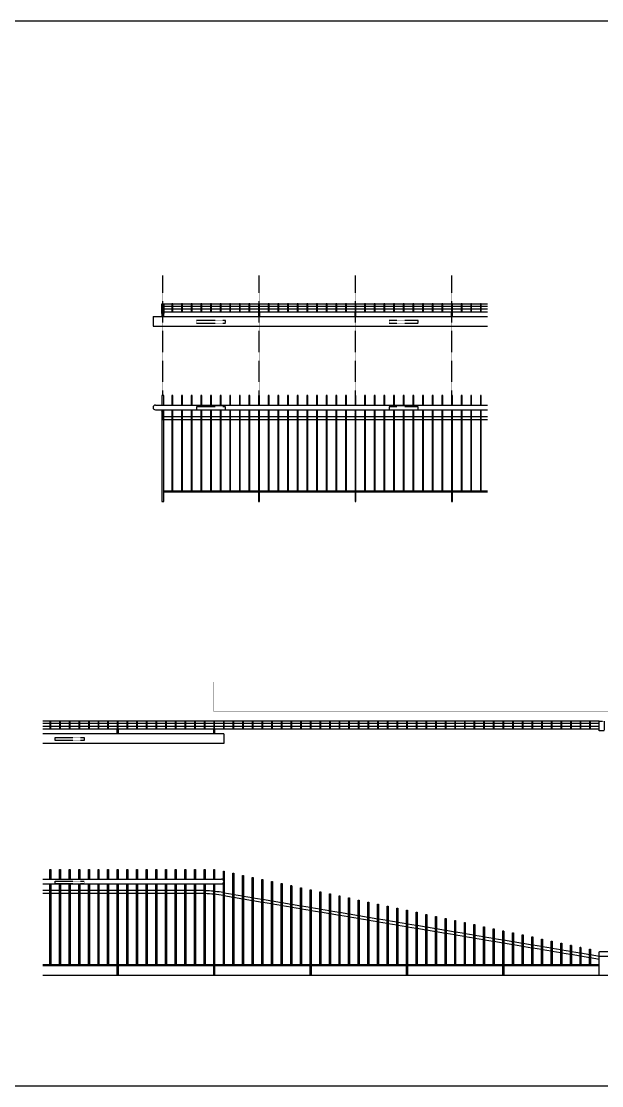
# Model space of a CAD drawing. Extents: x -1831 to 48883, y -18226 to 10907.
# Drawn here: x 9102 to 15123, y -5742 to 5309 of the extents above; entities that cross this region are included whole.
import ezdxf

# ---------------------------------------------------------------- set-up
doc = ezdxf.new("R2010")
doc.units = 0
doc.header["$LTSCALE"] = 10
doc.header["$MEASUREMENT"] = 0
doc.linetypes.add('DASH', pattern=[0.35, 0.25, -0.1])
pattern_1 = [(45, (0, 142.959), (-2.245064, 2.245064), [])]

msp = doc.modelspace()

# ---------------------------------------------------------------- hatches: boundary and pattern name
h = msp.add_hatch()
h.set_pattern_fill('ANSI31', color=8, scale=2)
h.set_pattern_definition([(45, (9145.2782, -335.0163), (-2.245064, 2.245064), [])])
h.paths.add_polyline_path([(10579, 2294), (10559, 2294), (10559, 2244), (10579, 2244)])
h = msp.add_hatch()
h.set_pattern_fill('ANSI31', color=8, scale=2)
h.set_pattern_definition([(45, (10145.2782, -335.0163), (-2.245064, 2.245064), [])])
h.paths.add_polyline_path([(11574, 2294), (11564, 2294), (11564, 2244), (11574, 2244)])
h = msp.add_hatch()
h.set_pattern_fill('ANSI31', color=8, scale=2)
h.set_pattern_definition([(45, (11145.2782, -335.0163), (-2.245064, 2.245064), [])])
h.paths.add_polyline_path([(12574, 2294), (12564, 2294), (12564, 2244), (12574, 2244)])
h = msp.add_hatch()
h.set_pattern_fill('ANSI31', color=8, scale=2)
h.set_pattern_definition([(45, (12145.2782, -335.0163), (-2.245064, 2.245064), [])])
h.paths.add_polyline_path([(13574, 2294), (13564, 2294), (13564, 2244), (13574, 2244)])
h = msp.add_hatch()
h.set_pattern_fill('ANSI31', color=8, scale=2)
h.set_pattern_definition(pattern_1)
h.paths.add_polyline_path([(10559, 1275), (10579, 1275), (10579, 1175), (10559, 1175)])
h = msp.add_hatch()
h.set_pattern_fill('ANSI31', color=8, scale=2)
h.set_pattern_definition(pattern_1)
h.paths.add_polyline_path([(11564, 1275), (11574, 1275), (11574, 1175), (11564, 1175)])
h = msp.add_hatch()
h.set_pattern_fill('ANSI31', color=8, scale=5)
h.set_pattern_definition([(45, (0, 142.959), (-5.61266, 5.61266), [])])
h.paths.add_polyline_path([(12564, 1275), (12574, 1275), (12574, 1175), (12564, 1175)])
h = msp.add_hatch()
h.set_pattern_fill('ANSI31', color=8, scale=2)
h.set_pattern_definition(pattern_1)
h.paths.add_polyline_path([(13564, 1275), (13574, 1275), (13574, 1175), (13564, 1175)])
h = msp.add_hatch()
h.set_pattern_fill('ANSI31', color=8, scale=2)
h.set_pattern_definition([(45, (4915.9997, -4666.9802), (-2.245064, 2.245064), [])])
h.paths.add_polyline_path([(10108, -2088), (10098, -2088), (10098, -2038), (10108, -2038)])
h = msp.add_hatch()
h.set_pattern_fill('ANSI31', color=8, scale=2)
h.set_pattern_definition([(45, (3915.9997, -4666.9802), (-2.245064, 2.245064), [])])
h.paths.add_polyline_path([(11108, -2088), (11098, -2088), (11098, -2038), (11108, -2038)])
h = msp.add_hatch()
h.set_pattern_fill('ANSI31', color=8, scale=2)
h.set_pattern_definition([(45, (3915.9997, -5078.363), (-2.245064, 2.245064), [])])
h.paths.add_polyline_path([(10108, -3647), (10098, -3647), (10098, -3747), (10108, -3747)])
h = msp.add_hatch()
h.set_pattern_fill('ANSI31', color=8, scale=2)
h.set_pattern_definition([(45, (3915.9997, -5077.6403), (-2.245064, 2.245064), [])])
h.paths.add_polyline_path([(11098, -3647), (11108, -3647), (11108, -3752), (11098, -3750)])

# ---------------------------------------------------------------- linework, layer by layer
msp.add_lwpolyline([(34396, 5309), (-1831, 5309), (-1831, -5742), (34396, -5742)], close=True)
at = {"color": 8, "linetype": 'DASH'}
for points in [[(10569, 1425), (10569, 2669)], [(11569, 1425), (11569, 2669)], [(12569, 1425), (12569, 2669)], [(13569, 1425), (13569, 2669)]]:
    msp.add_lwpolyline(points, dxfattribs=at)
at = {"color": 8}
for points in [[(10559, 2374), (13940, 2374)], [(10559, 2294), (13940, 2294)], [(15098, -1958), (9327, -1958)], [(9327, -2038), (15098, -2038)], [(10098, -2038), (10098, -2058)], [(10098, -2038), (10098, -2058)], [(10098, -2038), (10098, -2058)], [(10098, -2038), (10098, -2058)], [(10108, -2038), (10108, -2058)], [(10108, -2038), (10108, -2058)], [(10108, -2038), (10108, -2058)], [(10108, -2038), (10108, -2058)], [(11098, -2038), (11098, -2058)], [(11098, -2038), (11098, -2058)], [(11098, -2038), (11098, -2058)], [(11108, -2038), (11108, -2058)], [(11108, -2038), (11108, -2058)], [(11108, -2038), (11108, -2058)]]:
    msp.add_lwpolyline(points, dxfattribs=at)
at = {"color": 6}
for points in [[(10559, 2274), (10559, 2374), (10579, 2374), (10579, 2274)], [(10469, 2244), (13940, 2244)], [(10469, 2244), (10469, 2144)], [(10559, 2294), (10579, 2294)], [(11564, 2294), (11564, 2244)], [(11574, 2294), (11574, 2244)], [(12564, 2244), (12564, 2294)], [(12574, 2244), (12574, 2294)], [(13564, 2244), (13564, 2294)], [(13574, 2244), (13574, 2294)], [(10469, 2144), (13940, 2144)], [(10579, 1325), (10579, 1425), (10559, 1425), (10559, 1325)], [(10674, 1325), (10674, 1425), (10664, 1425), (10664, 1325)], [(10774, 1325), (10774, 1425), (10764, 1425), (10764, 1325)], [(10874, 1325), (10874, 1425), (10864, 1425), (10864, 1325)], [(10974, 1325), (10974, 1425), (10964, 1425), (10964, 1325)], [(11074, 1325), (11074, 1425), (11064, 1425), (11064, 1325)], [(11174, 1325), (11174, 1425), (11164, 1425), (11164, 1325)], [(11274, 1325), (11274, 1425), (11264, 1425), (11264, 1325)], [(11374, 1325), (11374, 1425), (11364, 1425), (11364, 1325)], [(11474, 1325), (11474, 1425), (11464, 1425), (11464, 1325)], [(11574, 1325), (11574, 1425), (11564, 1425), (11564, 1325)], [(11674, 1325), (11674, 1425), (11664, 1425), (11664, 1325)], [(11774, 1325), (11774, 1425), (11764, 1425), (11764, 1325)], [(11874, 1325), (11874, 1425), (11864, 1425), (11864, 1325)], [(11974, 1325), (11974, 1425), (11964, 1425), (11964, 1325)], [(12074, 1325), (12074, 1425), (12064, 1425), (12064, 1325)], [(12174, 1325), (12174, 1425), (12164, 1425), (12164, 1325)], [(12274, 1325), (12274, 1425), (12264, 1425), (12264, 1325)], [(12374, 1325), (12374, 1425), (12364, 1425), (12364, 1325)], [(12474, 1325), (12474, 1425), (12464, 1425), (12464, 1325)], [(12574, 1325), (12574, 1425), (12564, 1425), (12564, 1325)], [(12674, 1325), (12674, 1425), (12664, 1425), (12664, 1325)], [(12774, 1325), (12774, 1425), (12764, 1425), (12764, 1325)], [(12874, 1325), (12874, 1425), (12864, 1425), (12864, 1325)], [(12974, 1325), (12974, 1425), (12964, 1425), (12964, 1325)], [(13074, 1325), (13074, 1425), (13064, 1425), (13064, 1325)], [(13174, 1325), (13174, 1425), (13164, 1425), (13164, 1325)], [(13274, 1325), (13274, 1425), (13264, 1425), (13264, 1325)], [(13374, 1325), (13374, 1425), (13364, 1425), (13364, 1325)], [(13474, 1325), (13474, 1425), (13464, 1425), (13464, 1325)], [(13574, 1325), (13574, 1425), (13564, 1425), (13564, 1325)], [(13674, 1325), (13674, 1425), (13664, 1425), (13664, 1325)], [(13774, 1325), (13774, 1425), (13764, 1425), (13764, 1325)], [(13874, 1325), (13874, 1425), (13864, 1425), (13864, 1325)], [(10494, 1325), (13940, 1325)], [(10494, 1275), (13940, 1275)], [(10559, 1275), (10559, 325), (10579, 325), (10579, 1275)], [(10664, 1275), (10664, 435)], [(10674, 435), (10674, 1275)], [(10764, 1275), (10764, 435)], [(10774, 435), (10774, 1275)], [(10864, 1275), (10864, 435)], [(10874, 435), (10874, 1275)], [(10964, 1275), (10964, 435)], [(10974, 435), (10974, 1275)], [(11064, 1275), (11064, 435)], [(11074, 435), (11074, 1275)], [(11164, 1275), (11164, 435)], [(11174, 435), (11174, 1275)], [(11264, 1275), (11264, 435)], [(11274, 435), (11274, 1275)], [(11364, 1275), (11364, 435)], [(11374, 435), (11374, 1275)], [(11464, 1275), (11464, 435)], [(11474, 435), (11474, 1275)], [(11564, 1275), (11564, 325), (11574, 325), (11574, 1275)], [(11664, 1275), (11664, 435)], [(11674, 435), (11674, 1275)], [(11764, 1275), (11764, 435)], [(11774, 435), (11774, 1275)], [(11864, 1275), (11864, 435)], [(11874, 435), (11874, 1275)], [(11964, 1275), (11964, 435)], [(11974, 435), (11974, 1275)], [(12064, 1275), (12064, 435)], [(12074, 435), (12074, 1275)], [(12164, 1275), (12164, 435)], [(12174, 435), (12174, 1275)], [(12264, 1275), (12264, 435)], [(12274, 435), (12274, 1275)], [(12364, 1275), (12364, 435)], [(12374, 435), (12374, 1275)], [(12464, 1275), (12464, 435)], [(12474, 435), (12474, 1275)], [(12564, 1275), (12564, 325), (12574, 325), (12574, 1275)], [(12664, 1275), (12664, 435)], [(12674, 435), (12674, 1275)], [(12764, 1275), (12764, 435)], [(12774, 435), (12774, 1275)], [(12864, 1275), (12864, 435)], [(12874, 435), (12874, 1275)], [(12964, 1275), (12964, 435)], [(12974, 435), (12974, 1275)], [(13064, 1275), (13064, 435)], [(13074, 435), (13074, 1275)], [(13164, 1275), (13164, 435)], [(13174, 435), (13174, 1275)], [(13264, 1275), (13264, 435)], [(13274, 435), (13274, 1275)], [(13364, 1275), (13364, 435)], [(13374, 435), (13374, 1275)], [(13464, 1275), (13464, 435)], [(13474, 435), (13474, 1275)], [(13564, 1275), (13564, 325), (13574, 325), (13574, 1275)], [(13664, 1275), (13664, 435)], [(13674, 435), (13674, 1275)], [(13764, 1275), (13764, 435)], [(13774, 435), (13774, 1275)], [(13864, 1275), (13864, 435)], [(13874, 435), (13874, 1275)], [(10559, 1175), (10664, 1175)], [(10579, 1205), (10664, 1205)], [(10674, 1205), (10764, 1205)], [(10674, 1175), (10764, 1175)], [(10774, 1205), (10864, 1205)], [(10774, 1175), (10864, 1175)], [(10874, 1205), (10964, 1205)], [(10874, 1175), (10964, 1175)], [(10974, 1205), (11064, 1205)], [(10974, 1175), (11064, 1175)], [(11074, 1205), (11164, 1205)], [(11074, 1175), (11164, 1175)], [(11174, 1205), (11264, 1205)], [(11174, 1175), (11264, 1175)], [(11274, 1205), (11364, 1205)], [(11274, 1175), (11364, 1175)], [(11374, 1205), (11464, 1205)], [(11374, 1175), (11464, 1175)], [(11474, 1205), (11564, 1205)], [(11474, 1175), (11664, 1175)], [(11574, 1205), (11664, 1205)], [(11674, 1205), (11764, 1205)], [(11674, 1175), (11764, 1175)], [(11774, 1205), (11864, 1205)], [(11774, 1175), (11864, 1175)], [(11874, 1205), (11964, 1205)], [(11874, 1175), (11964, 1175)], [(11974, 1205), (12064, 1205)], [(11974, 1175), (12064, 1175)], [(12074, 1205), (12164, 1205)], [(12074, 1175), (12164, 1175)], [(12174, 1205), (12264, 1205)], [(12174, 1175), (12264, 1175)], [(12274, 1205), (12364, 1205)], [(12274, 1175), (12364, 1175)], [(12374, 1205), (12464, 1205)], [(12374, 1175), (12464, 1175)], [(12474, 1205), (12564, 1205)], [(12474, 1175), (12664, 1175)], [(12574, 1205), (12664, 1205)], [(12674, 1205), (12764, 1205)], [(12674, 1175), (12764, 1175)], [(12774, 1205), (12864, 1205)], [(12774, 1175), (12864, 1175)], [(12874, 1205), (12964, 1205)], [(12874, 1175), (12964, 1175)], [(12974, 1205), (13064, 1205)], [(12974, 1175), (13064, 1175)], [(13074, 1205), (13164, 1205)], [(13074, 1175), (13164, 1175)], [(13174, 1205), (13264, 1205)], [(13174, 1175), (13264, 1175)], [(13274, 1205), (13364, 1205)], [(13274, 1175), (13364, 1175)], [(13374, 1205), (13464, 1205)], [(13374, 1175), (13464, 1175)], [(13474, 1205), (13564, 1205)], [(13474, 1175), (13664, 1175)], [(13574, 1205), (13664, 1205)], [(13674, 1205), (13764, 1205)], [(13674, 1175), (13764, 1175)], [(13774, 1205), (13864, 1205)], [(13774, 1175), (13864, 1175)], [(13874, 1205), (13940, 1205)], [(13874, 1175), (13940, 1175)], [(10579, 435), (11564, 435)], [(10579, 425), (11564, 425)], [(11574, 435), (12564, 435)], [(11574, 425), (12564, 425)], [(12574, 435), (13940, 435)], [(12574, 425), (13940, 425)], [(11203, -2088), (9327, -2088)], [(10098, -2088), (10098, -2038), (10108, -2038), (10108, -2088)], [(11098, -2088), (11098, -2038), (11108, -2038), (11108, -2088)], [(11203, -2088), (11203, -2188)], [(11203, -2188), (9327, -2188)], [(9398, -3597), (9398, -3497), (9408, -3497), (9408, -3597)], [(9498, -3597), (9498, -3497), (9508, -3497), (9508, -3597)], [(9598, -3597), (9598, -3497), (9608, -3497), (9608, -3597)], [(9698, -3597), (9698, -3497), (9708, -3497), (9708, -3597)], [(9798, -3597), (9798, -3497), (9808, -3497), (9808, -3597)], [(9898, -3597), (9898, -3497), (9908, -3497), (9908, -3597)], [(9998, -3597), (9998, -3497), (10008, -3497), (10008, -3597)], [(10098, -3597), (10098, -3497), (10108, -3497), (10108, -3597)], [(10198, -3597), (10198, -3497), (10208, -3497), (10208, -3597)], [(10298, -3597), (10298, -3497), (10308, -3497), (10308, -3597)], [(10398, -3597), (10398, -3497), (10408, -3497), (10408, -3597)], [(10498, -3597), (10498, -3497), (10508, -3497), (10508, -3597)], [(10598, -3597), (10598, -3497), (10608, -3497), (10608, -3597)], [(10698, -3597), (10698, -3497), (10708, -3497), (10708, -3597)], [(10798, -3597), (10798, -3497), (10808, -3497), (10808, -3597)], [(10898, -3597), (10898, -3497), (10908, -3497), (10908, -3597)], [(10998, -3597), (10998, -3497), (11008, -3497), (11008, -3597)], [(11098, -3597), (11098, -3497)], [(11098, -3497), (11108, -3497)], [(11108, -3497), (11108, -3597)], [(11198, -3607), (11198, -3516)], [(11198, -3516), (11208, -3516)], [(11208, -3516), (11208, -4487)], [(9327, -3597), (11178, -3597)], [(9327, -3647), (11178, -3647)], [(9398, -4487), (9398, -3647)], [(9408, -3647), (9408, -4487)], [(9498, -4487), (9498, -3647)], [(9508, -3647), (9508, -4487)], [(9598, -4487), (9598, -3647)], [(9608, -3647), (9608, -4487)], [(9698, -4487), (9698, -3647)], [(9708, -3647), (9708, -4487)], [(9798, -4487), (9798, -3647)], [(9808, -3647), (9808, -4487)], [(9898, -4487), (9898, -3647)], [(9908, -3647), (9908, -4487)], [(9998, -4487), (9998, -3647)], [(10008, -3647), (10008, -4487)], [(10098, -4597), (10098, -3647)], [(10108, -3647), (10108, -4597)], [(10198, -4487), (10198, -3647)], [(10208, -3647), (10208, -4487)], [(10298, -4487), (10298, -3647)], [(10308, -3647), (10308, -4487)], [(10398, -4487), (10398, -3647)], [(10408, -3647), (10408, -4487)], [(10498, -4487), (10498, -3647)], [(10508, -3647), (10508, -4487)], [(10598, -4487), (10598, -3647)], [(10608, -3647), (10608, -4487)], [(10698, -4487), (10698, -3647)], [(10708, -3647), (10708, -4487)], [(10798, -4487), (10798, -3647)], [(10808, -3647), (10808, -4487)], [(10898, -4487), (10898, -3647)], [(10908, -3647), (10908, -4487)], [(10998, -4487), (10998, -3647)], [(11008, -3647), (11008, -4487)], [(11098, -4597), (11098, -3647)], [(11108, -3647), (11108, -4597)], [(11198, -4487), (11198, -3637)], [(11298, -4487), (11298, -3537)], [(11298, -3537), (11308, -3537)], [(11308, -3537), (11308, -4487)], [(11398, -4487), (11398, -3558)], [(11398, -3558), (11408, -3558)], [(11408, -3558), (11408, -4487)], [(11498, -4487), (11498, -3580)], [(11498, -3580), (11508, -3580)], [(11508, -3580), (11508, -4487)], [(11598, -4487), (11598, -3601)], [(11598, -3601), (11608, -3601)], [(11608, -3601), (11608, -4487)], [(11698, -4487), (11698, -3622)], [(11698, -3622), (11708, -3622)], [(11708, -3622), (11708, -4487)], [(11798, -4487), (11798, -3644)], [(11798, -3644), (11808, -3644)], [(11808, -3644), (11808, -4487)], [(9398, -3717), (9327, -3717)], [(9398, -3747), (9327, -3747)], [(9498, -3717), (9408, -3717)], [(9498, -3747), (9408, -3747)], [(9598, -3717), (9508, -3717)], [(9598, -3747), (9508, -3747)], [(9698, -3717), (9608, -3717)], [(9698, -3747), (9608, -3747)], [(9798, -3717), (9708, -3717)], [(9798, -3747), (9708, -3747)], [(9898, -3717), (9808, -3717)], [(9898, -3747), (9808, -3747)], [(9998, -3717), (9908, -3717)], [(9998, -3747), (9908, -3747)], [(10098, -3717), (10008, -3717)], [(10098, -3747), (10008, -3747)], [(10198, -3747), (10098, -3747)], [(10198, -3717), (10108, -3717)], [(10298, -3717), (10208, -3717)], [(10298, -3747), (10208, -3747)], [(10398, -3717), (10308, -3717)], [(10398, -3747), (10308, -3747)], [(10498, -3717), (10408, -3717)], [(10498, -3747), (10408, -3747)], [(10598, -3717), (10508, -3717)], [(10598, -3747), (10508, -3747)], [(10698, -3717), (10608, -3717)], [(10798, -3747), (10608, -3747)], [(10798, -3717), (10708, -3717)], [(10898, -3717), (10808, -3717)], [(10898, -3747), (10808, -3747)], [(11208, -3739), (11298, -3754)], [(11308, -3756), (11398, -3771)], [(11898, -4487), (11898, -3665)], [(11898, -3665), (11908, -3665)], [(11908, -3667), (11908, -4487)], [(11998, -4487), (11998, -3686)], [(11998, -3686), (12008, -3686)], [(12008, -3686), (12008, -4487)], [(12098, -4597), (12098, -3708)], [(12098, -3708), (12108, -3708)], [(12108, -3708), (12108, -4597)], [(12198, -4487), (12198, -3729)], [(12198, -3729), (12208, -3729)], [(12208, -3729), (12208, -4487)], [(12298, -4487), (12298, -3750)], [(12298, -3750), (12308, -3750)], [(12308, -3750), (12308, -4487)], [(11208, -3769), (11298, -3785)], [(11308, -3786), (11398, -3802)], [(11408, -3773), (11498, -3788)], [(11408, -3803), (11498, -3818)], [(11508, -3790), (11598, -3805)], [(11508, -3820), (11598, -3835)], [(11608, -3807), (11698, -3822)], [(11608, -3837), (11698, -3852)], [(11708, -3824), (11798, -3839)], [(11708, -3854), (11798, -3869)], [(11808, -3840), (11898, -3856)], [(11908, -3857), (11998, -3873)], [(12398, -4487), (12398, -3771)], [(12398, -3771), (12408, -3771)], [(12408, -3771), (12408, -4487)], [(12498, -4487), (12498, -3793)], [(12498, -3793), (12508, -3793)], [(12508, -3793), (12508, -4487)], [(12598, -4487), (12598, -3814)], [(12598, -3814), (12608, -3814)], [(12608, -3814), (12608, -4487)], [(12698, -4487), (12698, -3835)], [(12698, -3835), (12708, -3835)], [(12708, -3835), (12708, -4487)], [(12798, -4487), (12798, -3857)], [(12798, -3857), (12808, -3857)], [(12808, -3857), (12808, -4487)], [(11808, -3871), (11898, -3886)], [(11908, -3888), (11998, -3903)], [(12008, -3874), (12098, -3889)], [(12008, -3905), (12098, -3920)], [(12108, -3891), (12198, -3906)], [(12108, -3922), (12198, -3937)], [(12208, -3908), (12298, -3923)], [(12208, -3938), (12298, -3954)], [(12308, -3925), (12398, -3940)], [(12308, -3955), (12398, -3971)], [(12408, -3942), (12498, -3957)], [(12408, -3972), (12498, -3987)], [(12508, -3959), (12598, -3974)], [(12608, -3976), (12698, -3991)], [(12898, -4487), (12898, -3878)], [(12898, -3878), (12908, -3878)], [(12908, -3878), (12908, -4487)], [(12998, -4487), (12998, -3899)], [(12998, -3899), (13008, -3899)], [(13008, -3899), (13008, -4487)], [(13098, -4597), (13098, -3921)], [(13098, -3921), (13108, -3921)], [(13108, -3921), (13108, -4597)], [(13198, -4487), (13198, -3942)], [(13198, -3942), (13208, -3942)], [(13208, -3942), (13208, -4487)], [(13298, -4487), (13298, -3963)], [(13298, -3963), (13308, -3963)], [(13308, -3963), (13308, -4487)], [(12508, -3989), (12598, -4004)], [(12608, -4006), (12698, -4021)], [(12708, -3993), (12798, -4008)], [(12708, -4023), (12798, -4038)], [(12808, -4009), (12898, -4025)], [(12808, -4040), (12898, -4055)], [(12908, -4026), (12998, -4042)], [(12908, -4057), (12998, -4072)], [(13008, -4043), (13098, -4058)], [(13008, -4074), (13098, -4089)], [(13108, -4060), (13198, -4075)], [(13208, -4077), (13298, -4092)], [(13398, -4487), (13398, -3984)], [(13398, -3984), (13408, -3984)], [(13408, -3984), (13408, -4487)], [(13498, -4487), (13498, -4006)], [(13498, -4006), (13508, -4006)], [(13508, -4006), (13508, -4487)], [(13598, -4487), (13598, -4027)], [(13598, -4027), (13608, -4027)], [(13608, -4027), (13608, -4487)], [(13698, -4487), (13698, -4048)], [(13698, -4048), (13708, -4048)], [(13708, -4048), (13708, -4487)], [(13798, -4487), (13798, -4070)], [(13798, -4070), (13808, -4070)], [(13808, -4070), (13808, -4487)], [(13108, -4091), (13198, -4106)], [(13208, -4108), (13298, -4123)], [(13308, -4094), (13398, -4109)], [(13308, -4124), (13398, -4140)], [(13408, -4111), (13498, -4126)], [(13408, -4141), (13498, -4157)], [(13508, -4128), (13598, -4143)], [(13508, -4158), (13598, -4173)], [(13608, -4145), (13698, -4160)], [(13608, -4175), (13698, -4190)], [(13708, -4162), (13798, -4177)], [(13708, -4192), (13798, -4207)], [(13808, -4179), (13898, -4194)], [(13898, -4487), (13898, -4091)], [(13898, -4091), (13908, -4091)], [(13908, -4091), (13908, -4487)], [(13908, -4195), (13998, -4211)], [(13998, -4487), (13998, -4112)], [(13998, -4112), (14008, -4112)], [(14008, -4112), (14008, -4487)], [(14098, -4597), (14098, -4134)], [(14098, -4134), (14108, -4134)], [(14108, -4136), (14108, -4597)], [(14198, -4487), (14198, -4155)], [(14198, -4155), (14208, -4155)], [(14208, -4155), (14208, -4487)], [(14298, -4487), (14298, -4176)], [(14298, -4176), (14308, -4176)], [(14308, -4176), (14308, -4487)], [(14398, -4487), (14398, -4197)], [(14398, -4197), (14408, -4197)], [(14408, -4197), (14408, -4487)], [(13808, -4209), (13898, -4224)], [(13908, -4226), (13998, -4241)], [(14008, -4212), (14098, -4228)], [(14008, -4243), (14098, -4258)], [(14108, -4229), (14198, -4244)], [(14108, -4260), (14198, -4275)], [(14208, -4246), (14298, -4261)], [(14208, -4277), (14398, -4309)], [(14308, -4263), (14398, -4278)], [(14408, -4280), (14498, -4295)], [(14498, -4487), (14498, -4219)], [(14498, -4219), (14508, -4219)], [(14508, -4219), (14508, -4487)], [(14508, -4297), (14598, -4312)], [(14598, -4487), (14598, -4240)], [(14598, -4240), (14608, -4240)], [(14608, -4240), (14608, -4487)], [(14698, -4487), (14698, -4261)], [(14698, -4261), (14708, -4261)], [(14708, -4261), (14708, -4487)], [(14798, -4487), (14798, -4283)], [(14798, -4283), (14808, -4283)], [(14808, -4285), (14808, -4487)], [(14898, -4487), (14898, -4304)], [(14898, -4304), (14908, -4304)], [(14908, -4306), (14908, -4487)], [(14408, -4310), (14498, -4326)], [(14508, -4327), (14598, -4343)], [(14608, -4314), (14698, -4329)], [(14608, -4344), (14698, -4359)], [(14708, -4331), (14798, -4346)], [(14708, -4361), (14798, -4376)], [(14808, -4348), (14898, -4363)], [(14808, -4378), (14898, -4393)], [(14908, -4364), (14998, -4380)], [(14908, -4395), (14998, -4410)], [(14998, -4487), (14998, -4325)], [(14998, -4325), (15008, -4325)], [(15008, -4325), (15008, -4487)], [(15008, -4381), (15098, -4397)], [(15008, -4412), (15098, -4427)], [(15098, -4397), (17170, -4397)], [(10098, -4487), (9327, -4487)], [(10098, -4497), (9327, -4497)], [(11098, -4487), (10108, -4487)], [(11098, -4497), (10108, -4497)], [(12098, -4487), (11108, -4487)], [(12098, -4497), (11108, -4497)], [(13098, -4487), (12108, -4487)], [(13098, -4497), (12108, -4497)], [(14098, -4487), (13108, -4487)], [(14098, -4497), (13108, -4497)], [(15098, -4487), (14108, -4487)], [(15098, -4497), (14108, -4497)]]:
    msp.add_lwpolyline(points, dxfattribs=at)
at = {"color": 41}
for points in [[(10664, 2349), (10574, 2349)], [(10764, 2349), (10674, 2349)], [(10864, 2349), (10774, 2349)], [(10964, 2349), (10874, 2349)], [(11064, 2349), (10974, 2349)], [(11164, 2349), (11074, 2349)], [(11264, 2349), (11174, 2349)], [(11364, 2349), (11274, 2349)], [(11464, 2349), (11374, 2349)], [(11564, 2349), (11474, 2349)], [(11664, 2349), (11574, 2349)], [(11764, 2349), (11674, 2349)], [(11864, 2349), (11774, 2349)], [(11964, 2349), (11874, 2349)], [(12064, 2349), (11974, 2349)], [(12164, 2349), (12074, 2349)], [(12264, 2349), (12174, 2349)], [(12364, 2349), (12274, 2349)], [(12464, 2349), (12374, 2349)], [(12564, 2349), (12474, 2349)], [(12664, 2349), (12574, 2349)], [(12764, 2349), (12674, 2349)], [(12864, 2349), (12774, 2349)], [(12964, 2349), (12874, 2349)], [(13064, 2349), (12974, 2349)], [(13164, 2349), (13074, 2349)], [(13264, 2349), (13174, 2349)], [(13364, 2349), (13274, 2349)], [(13464, 2349), (13374, 2349)], [(13564, 2349), (13474, 2349)], [(13664, 2349), (13574, 2349)], [(13764, 2349), (13674, 2349)], [(13864, 2349), (13774, 2349)], [(13940, 2349), (13874, 2349)], [(10664, 2319), (10574, 2319)], [(10764, 2319), (10674, 2319)], [(10864, 2319), (10774, 2319)], [(10964, 2319), (10874, 2319)], [(11064, 2319), (10974, 2319)], [(11164, 2319), (11074, 2319)], [(11264, 2319), (11174, 2319)], [(11364, 2319), (11274, 2319)], [(11464, 2319), (11374, 2319)], [(11564, 2319), (11474, 2319)], [(11664, 2319), (11574, 2319)], [(11764, 2319), (11674, 2319)], [(11864, 2319), (11774, 2319)], [(11964, 2319), (11874, 2319)], [(12064, 2319), (11974, 2319)], [(12164, 2319), (12074, 2319)], [(12264, 2319), (12174, 2319)], [(12364, 2319), (12274, 2319)], [(12464, 2319), (12374, 2319)], [(12564, 2319), (12474, 2319)], [(12664, 2319), (12574, 2319)], [(12764, 2319), (12674, 2319)], [(12864, 2319), (12774, 2319)], [(12964, 2319), (12874, 2319)], [(13064, 2319), (12974, 2319)], [(13164, 2319), (13074, 2319)], [(13264, 2319), (13174, 2319)], [(13364, 2319), (13274, 2319)], [(13464, 2319), (13374, 2319)], [(13564, 2319), (13474, 2319)], [(13664, 2319), (13574, 2319)], [(13764, 2319), (13674, 2319)], [(13864, 2319), (13774, 2319)], [(13940, 2319), (13874, 2319)], [(9398, -1983), (9327, -1983)], [(9498, -1983), (9408, -1983)], [(9598, -1983), (9508, -1983)], [(9698, -1983), (9608, -1983)], [(9798, -1983), (9708, -1983)], [(9898, -1983), (9808, -1983)], [(9998, -1983), (9908, -1983)], [(10098, -1983), (10008, -1983)], [(10198, -1983), (10108, -1983)], [(10298, -1983), (10208, -1983)], [(10398, -1983), (10308, -1983)], [(10498, -1983), (10408, -1983)], [(10598, -1983), (10508, -1983)], [(10698, -1983), (10608, -1983)], [(10798, -1983), (10708, -1983)], [(10898, -1983), (10808, -1983)], [(10998, -1983), (10908, -1983)], [(11098, -1983), (11008, -1983)], [(11198, -1983), (11108, -1983)], [(11298, -1983), (11208, -1983)], [(11398, -1983), (11308, -1983)], [(11498, -1983), (11408, -1983)], [(11598, -1983), (11508, -1983)], [(11698, -1983), (11608, -1983)], [(11798, -1983), (11708, -1983)], [(11898, -1983), (11808, -1983)], [(11998, -1983), (11908, -1983)], [(12098, -1983), (12008, -1983)], [(12198, -1983), (12108, -1983)], [(12298, -1983), (12208, -1983)], [(12398, -1983), (12308, -1983)], [(12498, -1983), (12408, -1983)], [(12598, -1983), (12508, -1983)], [(12698, -1983), (12608, -1983)], [(12798, -1983), (12708, -1983)], [(12898, -1983), (12808, -1983)], [(12998, -1983), (12908, -1983)], [(13098, -1983), (13008, -1983)], [(13198, -1983), (13108, -1983)], [(13298, -1983), (13208, -1983)], [(13398, -1983), (13308, -1983)], [(13498, -1983), (13408, -1983)], [(13598, -1983), (13508, -1983)], [(13698, -1983), (13608, -1983)], [(13798, -1983), (13708, -1983)], [(13898, -1983), (13808, -1983)], [(13998, -1983), (13908, -1983)], [(14098, -1983), (14008, -1983)], [(14198, -1983), (14108, -1983)], [(14298, -1983), (14208, -1983)], [(14398, -1983), (14308, -1983)], [(14498, -1983), (14408, -1983)], [(14598, -1983), (14508, -1983)], [(14698, -1983), (14608, -1983)], [(14798, -1983), (14708, -1983)], [(14898, -1983), (14808, -1983)], [(14998, -1983), (14908, -1983)], [(15098, -1983), (15008, -1983)], [(9398, -2013), (9327, -2013)], [(9498, -2013), (9408, -2013)], [(9598, -2013), (9508, -2013)], [(9698, -2013), (9608, -2013)], [(9798, -2013), (9708, -2013)], [(9898, -2013), (9808, -2013)], [(9998, -2013), (9908, -2013)], [(10098, -2013), (10008, -2013)], [(10198, -2013), (10108, -2013)], [(10298, -2013), (10208, -2013)], [(10398, -2013), (10308, -2013)], [(10498, -2013), (10408, -2013)], [(10598, -2013), (10508, -2013)], [(10698, -2013), (10608, -2013)], [(10798, -2013), (10708, -2013)], [(10898, -2013), (10808, -2013)], [(10998, -2013), (10908, -2013)], [(11098, -2013), (11008, -2013)], [(11198, -2013), (11108, -2013)], [(11298, -2013), (11208, -2013)], [(11398, -2013), (11308, -2013)], [(11498, -2013), (11408, -2013)], [(11598, -2013), (11508, -2013)], [(11698, -2013), (11608, -2013)], [(11798, -2013), (11708, -2013)], [(11898, -2013), (11808, -2013)], [(11998, -2013), (11908, -2013)], [(12098, -2013), (12008, -2013)], [(12198, -2013), (12108, -2013)], [(12298, -2013), (12208, -2013)], [(12398, -2013), (12308, -2013)], [(12498, -2013), (12408, -2013)], [(12598, -2013), (12508, -2013)], [(12698, -2013), (12608, -2013)], [(12798, -2013), (12708, -2013)], [(12898, -2013), (12808, -2013)], [(12998, -2013), (12908, -2013)], [(13098, -2013), (13008, -2013)], [(13198, -2013), (13108, -2013)], [(13298, -2013), (13208, -2013)], [(13398, -2013), (13308, -2013)], [(13498, -2013), (13408, -2013)], [(13598, -2013), (13508, -2013)], [(13698, -2013), (13608, -2013)], [(13798, -2013), (13708, -2013)], [(13898, -2013), (13808, -2013)], [(13998, -2013), (13908, -2013)], [(14098, -2013), (14008, -2013)], [(14198, -2013), (14108, -2013)], [(14298, -2013), (14208, -2013)], [(14398, -2013), (14308, -2013)], [(14498, -2013), (14408, -2013)], [(14598, -2013), (14508, -2013)], [(14698, -2013), (14608, -2013)], [(14798, -2013), (14708, -2013)], [(14898, -2013), (14808, -2013)], [(14998, -2013), (14908, -2013)], [(15098, -2013), (15008, -2013)]]:
    msp.add_lwpolyline(points, dxfattribs=at)
at = {"color": 6}
for points in [[(10664, 2294), (10674, 2294), (10674, 2374), (10664, 2374)], [(10764, 2294), (10774, 2294), (10774, 2374), (10764, 2374)], [(10864, 2294), (10874, 2294), (10874, 2374), (10864, 2374)], [(10964, 2294), (10974, 2294), (10974, 2374), (10964, 2374)], [(11064, 2294), (11074, 2294), (11074, 2374), (11064, 2374)], [(11164, 2294), (11174, 2294), (11174, 2374), (11164, 2374)], [(11264, 2294), (11274, 2294), (11274, 2374), (11264, 2374)], [(11364, 2294), (11374, 2294), (11374, 2374), (11364, 2374)], [(11464, 2294), (11474, 2294), (11474, 2374), (11464, 2374)], [(11564, 2294), (11574, 2294), (11574, 2374), (11564, 2374)], [(11664, 2294), (11674, 2294), (11674, 2374), (11664, 2374)], [(11764, 2294), (11774, 2294), (11774, 2374), (11764, 2374)], [(11864, 2294), (11874, 2294), (11874, 2374), (11864, 2374)], [(11964, 2294), (11974, 2294), (11974, 2374), (11964, 2374)], [(12064, 2294), (12074, 2294), (12074, 2374), (12064, 2374)], [(12164, 2294), (12174, 2294), (12174, 2374), (12164, 2374)], [(12264, 2294), (12274, 2294), (12274, 2374), (12264, 2374)], [(12364, 2294), (12374, 2294), (12374, 2374), (12364, 2374)], [(12464, 2294), (12474, 2294), (12474, 2374), (12464, 2374)], [(12564, 2294), (12574, 2294), (12574, 2374), (12564, 2374)], [(12664, 2294), (12674, 2294), (12674, 2374), (12664, 2374)], [(12764, 2294), (12774, 2294), (12774, 2374), (12764, 2374)], [(12864, 2294), (12874, 2294), (12874, 2374), (12864, 2374)], [(12964, 2294), (12974, 2294), (12974, 2374), (12964, 2374)], [(13064, 2294), (13074, 2294), (13074, 2374), (13064, 2374)], [(13164, 2294), (13174, 2294), (13174, 2374), (13164, 2374)], [(13264, 2294), (13274, 2294), (13274, 2374), (13264, 2374)], [(13364, 2294), (13374, 2294), (13374, 2374), (13364, 2374)], [(13464, 2294), (13474, 2294), (13474, 2374), (13464, 2374)], [(13564, 2294), (13574, 2294), (13574, 2374), (13564, 2374)], [(13664, 2294), (13674, 2294), (13674, 2374), (13664, 2374)], [(13764, 2294), (13774, 2294), (13774, 2374), (13764, 2374)], [(13864, 2294), (13874, 2294), (13874, 2374), (13864, 2374)], [(10579, 2294), (10559, 2294), (10559, 2244), (10579, 2244)], [(9408, -1958), (9398, -1958), (9398, -2038), (9408, -2038)], [(9508, -1958), (9498, -1958), (9498, -2038), (9508, -2038)], [(9608, -1958), (9598, -1958), (9598, -2038), (9608, -2038)], [(9708, -1958), (9698, -1958), (9698, -2038), (9708, -2038)], [(9808, -1958), (9798, -1958), (9798, -2038), (9808, -2038)], [(9908, -1958), (9898, -1958), (9898, -2038), (9908, -2038)], [(10008, -1958), (9998, -1958), (9998, -2038), (10008, -2038)], [(10108, -1958), (10098, -1958), (10098, -2038), (10108, -2038)], [(10208, -1958), (10198, -1958), (10198, -2038), (10208, -2038)], [(10308, -1958), (10298, -1958), (10298, -2038), (10308, -2038)], [(10408, -1958), (10398, -1958), (10398, -2038), (10408, -2038)], [(10508, -1958), (10498, -1958), (10498, -2038), (10508, -2038)], [(10608, -1958), (10598, -1958), (10598, -2038), (10608, -2038)], [(10708, -1958), (10698, -1958), (10698, -2038), (10708, -2038)], [(10808, -1958), (10798, -1958), (10798, -2038), (10808, -2038)], [(10908, -1958), (10898, -1958), (10898, -2038), (10908, -2038)], [(11008, -1958), (10998, -1958), (10998, -2038), (11008, -2038)], [(11108, -1958), (11098, -1958), (11098, -2038), (11108, -2038)], [(11208, -1958), (11198, -1958), (11198, -2038), (11208, -2038)], [(11308, -1958), (11298, -1958), (11298, -2038), (11308, -2038)], [(11408, -1958), (11398, -1958), (11398, -2038), (11408, -2038)], [(11508, -1958), (11498, -1958), (11498, -2038), (11508, -2038)], [(11608, -1958), (11598, -1958), (11598, -2038), (11608, -2038)], [(11708, -1958), (11698, -1958), (11698, -2038), (11708, -2038)], [(11808, -1958), (11798, -1958), (11798, -2038), (11808, -2038)], [(11908, -1958), (11898, -1958), (11898, -2038), (11908, -2038)], [(12008, -1958), (11998, -1958), (11998, -2038), (12008, -2038)], [(12108, -1958), (12098, -1958), (12098, -2038), (12108, -2038)], [(12208, -1958), (12198, -1958), (12198, -2038), (12208, -2038)], [(12308, -1958), (12298, -1958), (12298, -2038), (12308, -2038)], [(12408, -1958), (12398, -1958), (12398, -2038), (12408, -2038)], [(12508, -1958), (12498, -1958), (12498, -2038), (12508, -2038)], [(12608, -1958), (12598, -1958), (12598, -2038), (12608, -2038)], [(12708, -1958), (12698, -1958), (12698, -2038), (12708, -2038)], [(12808, -1958), (12798, -1958), (12798, -2038), (12808, -2038)], [(12908, -1958), (12898, -1958), (12898, -2038), (12908, -2038)], [(13008, -1958), (12998, -1958), (12998, -2038), (13008, -2038)], [(13108, -1958), (13098, -1958), (13098, -2038), (13108, -2038)], [(13208, -1958), (13198, -1958), (13198, -2038), (13208, -2038)], [(13308, -1958), (13298, -1958), (13298, -2038), (13308, -2038)], [(13408, -1958), (13398, -1958), (13398, -2038), (13408, -2038)], [(13508, -1958), (13498, -1958), (13498, -2038), (13508, -2038)], [(13608, -1958), (13598, -1958), (13598, -2038), (13608, -2038)], [(13698, -2038), (13708, -2038), (13708, -1958), (13698, -1958)], [(13808, -1958), (13798, -1958), (13798, -2038), (13808, -2038)], [(13908, -1958), (13898, -1958), (13898, -2038), (13908, -2038)], [(14008, -1958), (13998, -1958), (13998, -2038), (14008, -2038)], [(14108, -1958), (14098, -1958), (14098, -2038), (14108, -2038)], [(14208, -1958), (14198, -1958), (14198, -2038), (14208, -2038)], [(14308, -1958), (14298, -1958), (14298, -2038), (14308, -2038)], [(14408, -1958), (14398, -1958), (14398, -2038), (14408, -2038)], [(14508, -1958), (14498, -1958), (14498, -2038), (14508, -2038)], [(14608, -1958), (14598, -1958), (14598, -2038), (14608, -2038)], [(14698, -2038), (14708, -2038), (14708, -1958), (14698, -1958)], [(14808, -1958), (14798, -1958), (14798, -2038), (14808, -2038)], [(14908, -1958), (14898, -1958), (14898, -2038), (14908, -2038)], [(15008, -1958), (14998, -1958), (14998, -2038), (15008, -2038)]]:
    msp.add_lwpolyline(points, close=True, dxfattribs=at)
at = {"color": 8, "linetype": 'DASH', "lineweight": -2}
for points in [[(11219, 2174), (11219, 2204), (10919, 2204), (10919, 2174), (11219, 2174)], [(13219, 2174), (13219, 2204), (12919, 2204), (12919, 2174), (13219, 2174)], [(11219, 1275), (11219, 1305), (10919, 1305), (10919, 1275), (11219, 1275)], [(13219, 1275), (13219, 1305), (12919, 1305), (12919, 1275), (13219, 1275)], [(9453, -2158), (9453, -2128), (9753, -2128), (9753, -2158), (9453, -2158)], [(9453, -3647), (9453, -3617), (9753, -3617), (9753, -3647), (9453, -3647)]]:
    msp.add_lwpolyline(points, dxfattribs=at)
at = {"const_width": 3}
msp.add_lwpolyline([(10046, 325), (13940, 325)], dxfattribs=at)
at = {"color": 251, "const_width": 3}
for points in [[(11098, -1858), (11098, -1550)], [(11098, -1858), (17170, -1858)]]:
    msp.add_lwpolyline(points, dxfattribs=at)
at = {"color": 8, "linetype": 'DASH'}
msp.add_lwpolyline([(15148, -2058), (15098, -2058), (15098, -1958), (15148, -1958)], close=True, dxfattribs=at)
at = {"color": 6}
for points in [[(10998, -3717, 0.008023), (10950, -3717), (10908, -3717)], [(10998, -3747, 0.008186), (10950, -3747), (10908, -3747)], [(11098, -3724, 0.015039), (11008, -3718, 0.015039)], [(11198, -3768, 0.032525), (11008, -3748, 0.032525)], [(11198, -3737, 0.015143), (11108, -3725, 0.015143)], [(15098, -4597), (15098, -4357, -0.414214), (15108, -4347), (17170, -4347)]]:
    msp.add_lwpolyline(points, format="xyb", dxfattribs=at)
msp.add_lwpolyline([(17170, -4597), (9327, -4597)])
for centre, start, end in [((10494, 1300), 90, 270), ((11178, -3622), 270, 90)]:
    msp.add_arc(centre, 25, start, end, dxfattribs=at)

doc.saveas('drawing.dxf')
